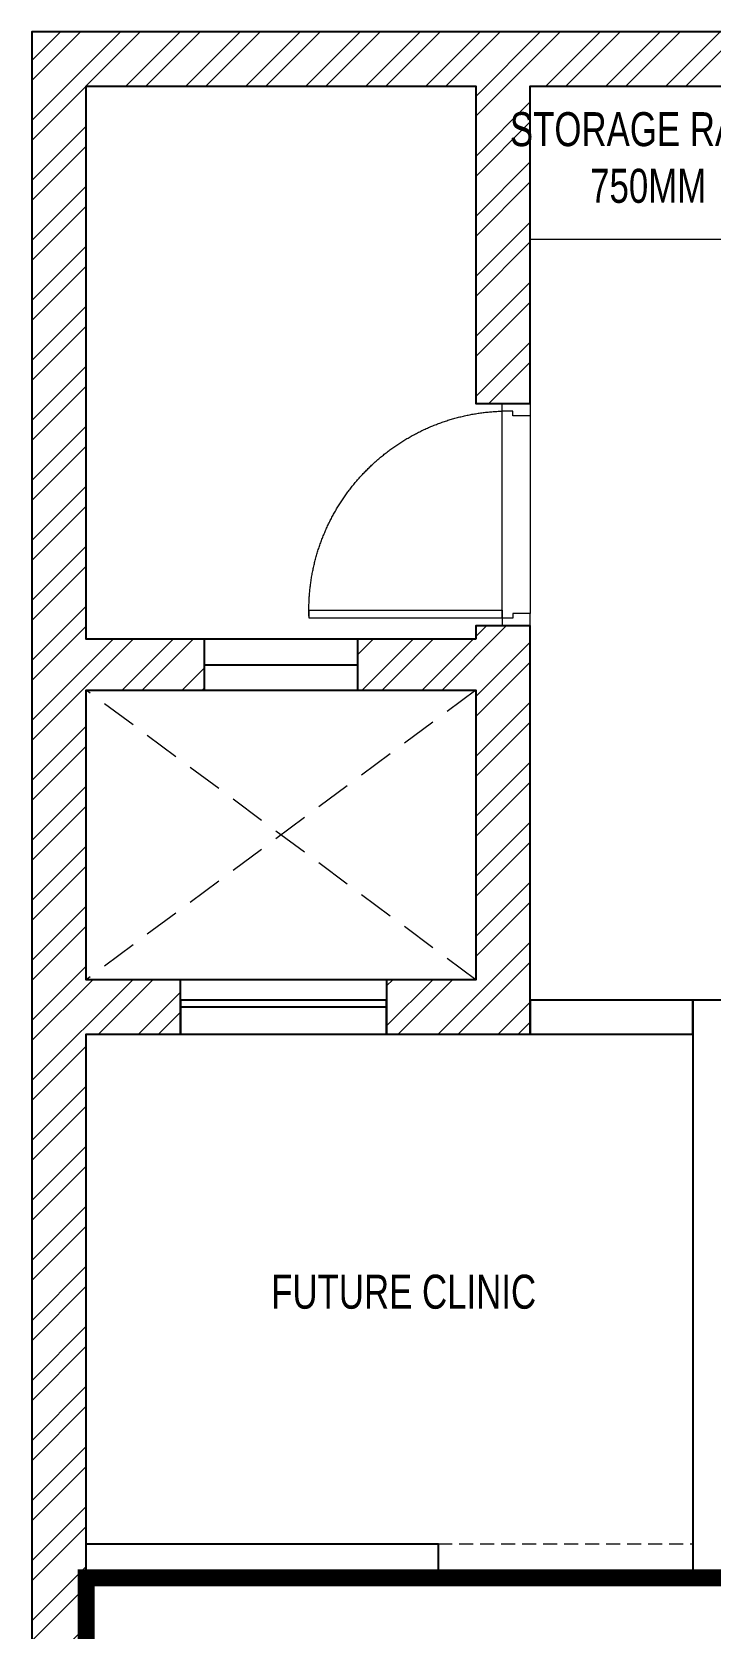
# Model space of a CAD drawing. Header units: feet. Extents: x 6878908 to 6889681, y -5585567 to -5569541.
# Drawn here: x 6879562 to 6881558, y -5574238 to -5569541 of the extents above; entities that cross this region are included whole.
import ezdxf

# ---------------------------------------------------------------- set-up
doc = ezdxf.new("R2010")
doc.units = ezdxf.units.FT
doc.header["$LTSCALE"] = 33
doc.header["$MEASUREMENT"] = 0
for name, pattern in [('a_p6_plan_L18$0$HIDDEN', [0.375, 0.25, -0.125]), ('ACAD_ISO03W100', [30, 12, -18]), ('HIDDEN', [9.525, 6.35, -3.175]), ('HIDDEN2', [4.7625, 3.175, -1.5875])]:
    doc.linetypes.add(name, pattern=pattern)
for name, color, linetype, lineweight in [('A-COM-door', 2, 'Continuous', 5), ('A-ELEV-grey', 8, 'Continuous', 9), ('LENS-DIM', 252, 'Continuous', 5), ('LENS-PARTITION', 21, 'Continuous', 25), ('LENS-TEXT', 31, 'Continuous', 5), ('LENS_CURTAIN', 5, 'a_p6_plan_L18$0$HIDDEN', 9), ('LK-FF&E WALL', 1, 'Continuous', 9), ('LK-FLUTTED FINISH', 20, 'Continuous', 30), ('LK-MIRROR', 133, 'Continuous', 13), ('LN-HATCH', 251, 'Continuous', 0)]:
    doc.layers.add(name, color=color, linetype=linetype, lineweight=lineweight)
doc.layers.add('A-WALL', color=1, linetype='Continuous')
doc.styles.add('LK TXT', font='GILC____.TTF', dxfattribs={"height": 100})

# ---------------------------------------------------------------- blocks, each defined once
blk = doc.blocks.new('A$C32696126')
at = {"layer": 'A-COM-door'}
for points in [[(33.19, 35.51), (33.19, 4.5), (34.47, 4.5), (34.47, 35.51)], [(1.25, 4.5), (0, 4.5), (0, 4.5), (0, 4.5), (0, 0), (0, 0), (0, 0), (2, 0), (2, 2.81), (1.25, 2.81), (1.25, 4.5)]]:
    blk.add_lwpolyline(points, close=True, dxfattribs=at)
blk.add_lwpolyline([(35.72, 3.94), (35.72, 0), (33.72, 0), (33.72, 2.81), (34.47, 2.81), (34.47, 4.5), (35.72, 4.5), (35.72, 3.94)], dxfattribs=at)
at = {"layer": 'A-ELEV-grey', "linetype": 'HIDDEN'}
for points in [[(34.47, 4.5), (1.25, 4.5)], [(2, 0), (33.72, 0)]]:
    blk.add_lwpolyline(points, dxfattribs=at)
blk.add_arc((33.24, 3.52), 32.01, 88.3931, 178.2377, dxfattribs=at)
blk = doc.blocks.new('A$C6595be2a')
at = {"layer": 'LN-HATCH'}
h = blk.add_hatch(dxfattribs=at)
h.set_pattern_fill('ANSI32', color=256, scale=333, angle=180)
h.set_pattern_definition([(225, (-7170828.6, 5284752.69), (88.2999593, -88.2999593), []), (225, (-7170887.46, 5284752.69), (88.2999593, -88.2999593), [])])
h.paths.add_polyline_path([(-4213, 12586), (-4373, 12586), (-4373, -2895.8), (-4213, -2895.8), (-4213, 9637), (-3936, 9637), (-3936, 9797), (-4213, 9797), (-4213, 10649), (-3864.5, 10649), (-3864.5, 10799), (-4213, 10799), (-4213, 12426), (-3066, 12426), (-3066, 11493), (-2906, 11493), (-2906, 12426), (3000, 12426), (3000, 11493), (3160, 11493), (3160, 12426), (4307, 12426), (4307, 10799), (3958.5, 10799), (3958.5, 10649), (4307, 10649), (4307, 9797), (4030, 9797), (4030, 9637), (4307, 9637), (4307, -2895.8), (4467, -2895.8), (4467, 9797), (4467, 12586), (4307, 12586)])
h.paths.add_polyline_path([(-27, 8736), (796, 8736), (796, 9616), (-27, 9616)], flags=17)
h.paths.add_polyline_path([(-3066, 10799), (-3414.5, 10799), (-3414.5, 10649), (-3066, 10649), (-3066, 9797), (-3329, 9797), (-3329, 9637), (-2906, 9637), (-2906, 10838), (-3066, 10838)], flags=17)
h.paths.add_polyline_path([(3160, 10799), (3508.5, 10799), (3508.5, 10649), (3160, 10649), (3160, 9797), (3423, 9797), (3423, 9637), (3000, 9637), (3000, 10838), (3160, 10838)], flags=17)
h.paths.add_polyline_path([(710, -2738), (710, -3439.8), (10, -3439.8), (10, -2449), (710, -2449)])
h.paths.add_polyline_path([(0, 1959), (553, 1959), (553, 2619), (0, 2619)])
at = {"layer": 'A-ELEV-grey', "linetype": 'HIDDEN2'}
for points in [[(-3066, 10649), (-4213, 9797)], [(-3066, 9797), (-4213, 10649)]]:
    blk.add_lwpolyline(points, dxfattribs=at)
at = {"layer": 'A-WALL'}
for p, q in [((-3414.5, 10799), (-3864.5, 10799)), ((-3864.5, 10724), (-3414.5, 10724)), ((-3864.5, 10649), (-3414.5, 10649)), ((-3329, 9797), (-3936, 9797)), ((-3936, 9717), (-3329, 9717)), ((-3936, 9637), (-3329, 9637))]:
    blk.add_line(p, q, dxfattribs=at)
for points in [[(-4213, -2895.8), (-4213, 9637), (-3936, 9637), (-3936, 9797), (-4213, 9797), (-4213, 10649), (-3864.5, 10649), (-3864.5, 10799), (-4213, 10799), (-4213, 12426), (-3066, 12426), (-3066, 11493), (-2906, 11493), (-2906, 12426), (3000, 12426)], [(4467, -2895.8), (4467, 9797), (4467, 12586), (4307, 12586), (-4213, 12586), (-4373, 12586), (-4373, -2895.8)]]:
    blk.add_lwpolyline(points, dxfattribs=at)
blk.add_lwpolyline([(-3066, 10799), (-3414.5, 10799), (-3414.5, 10649), (-3066, 10649), (-3066, 9797), (-3329, 9797), (-3329, 9637), (-2906, 9637), (-2906, 10838), (-3066, 10838)], close=True, dxfattribs=at)
at = {"layer": 'A-COM-door', "xscale": -18.33783372546841, "yscale": 18.33783372546841, "zscale": 18.33783372546841, "rotation": 90}
blk.add_blockref('A$C32696126', (-2906, 11493), dxfattribs=at)

msp = doc.modelspace()

# ---------------------------------------------------------------- linework, layer by layer
at = {"layer": 'LENS-DIM', "color": 2}
msp.add_lwpolyline([(6879721.6, -5584863.3), (6879721.6, -5572490.4), (6881028.6, -5572490.4), (6881028.6, -5571289.4), (6880868.6, -5571289.4), (6880868.6, -5571328.4), (6879721.6, -5571328.4), (6879721.6, -5569701.4), (6880800.5, -5569701.4), (6880868.6, -5569701.4), (6880868.6, -5570634.4), (6881028.6, -5570634.4), (6881028.6, -5569701.4), (6886934.6, -5569701.4)], dxfattribs=at)
at = {"layer": 'LENS-PARTITION'}
for points in [[(6880605.6, -5572390.4), (6879998.6, -5572390.4), (6879998.6, -5572490.4), (6880605.6, -5572490.4)], [(6881507.6, -5572390.4), (6881028.6, -5572390.4), (6881028.6, -5572490.4), (6881507.6, -5572490.4)], [(6881507.6, -5574090.4), (6881607.6, -5574090.4), (6881607.6, -5572390.4), (6881507.6, -5572390.4)], [(6880757.6, -5574090.4), (6879721.6, -5574090.4), (6879721.6, -5573990.4), (6880757.6, -5573990.4)]]:
    msp.add_lwpolyline(points, close=True, dxfattribs=at)
at = {"layer": 'LENS_CURTAIN', "ltscale": 5}
msp.add_lwpolyline([(6880757.6, -5573990.4), (6881507.6, -5573990.4), (6881507.6, -5574090.4), (6880757.6, -5574090.4)], close=True, dxfattribs=at)
at = {"layer": 'LK-FF&E WALL'}
msp.add_lwpolyline([(6881778.6, -5569701.4), (6881028.6, -5569701.4), (6881028.6, -5570151.4), (6881778.6, -5570151.4)], close=True, dxfattribs=at)
at = {"layer": 'LK-FLUTTED FINISH', "linetype": 'ACAD_ISO03W100', "ltscale": 0.05, "const_width": 50}
msp.add_lwpolyline([(6880757.6, -5574090.4), (6887791.6, -5574090.4)], dxfattribs=at)
at = {"layer": 'LK-MIRROR', "linetype": 'ACAD_ISO03W100', "ltscale": 0.05, "const_width": 50}
msp.add_lwpolyline([(6880757.6, -5574090.4), (6879721.6, -5574090.4), (6879721.6, -5574376.4)], dxfattribs=at)

# ---------------------------------------------------------------- block references
at = {"layer": 'LENS-DIM', "color": 2}
msp.add_blockref('A$C6595be2a', (6883934.6, -5582127.4), dxfattribs=at)

# ---------------------------------------------------------------- texts
at = {"layer": 'LENS-TEXT', "color": 0, "linetype": 'Continuous', "ltscale": 3, "char_height": 100, "attachment_point": 5, "style": 'LK TXT'}
for s, insert in [('STORAGE RACK\\P750MM', (6881376.1, -5569911.6)), ('FUTURE CLINIC', (6880656.1, -5573249.2))]:
    msp.add_mtext_dynamic_manual_height_columns(s, width=1099.487, gutter_width=1, heights=[0], dxfattribs=dict(at, insert=insert))

doc.saveas('drawing.dxf')
